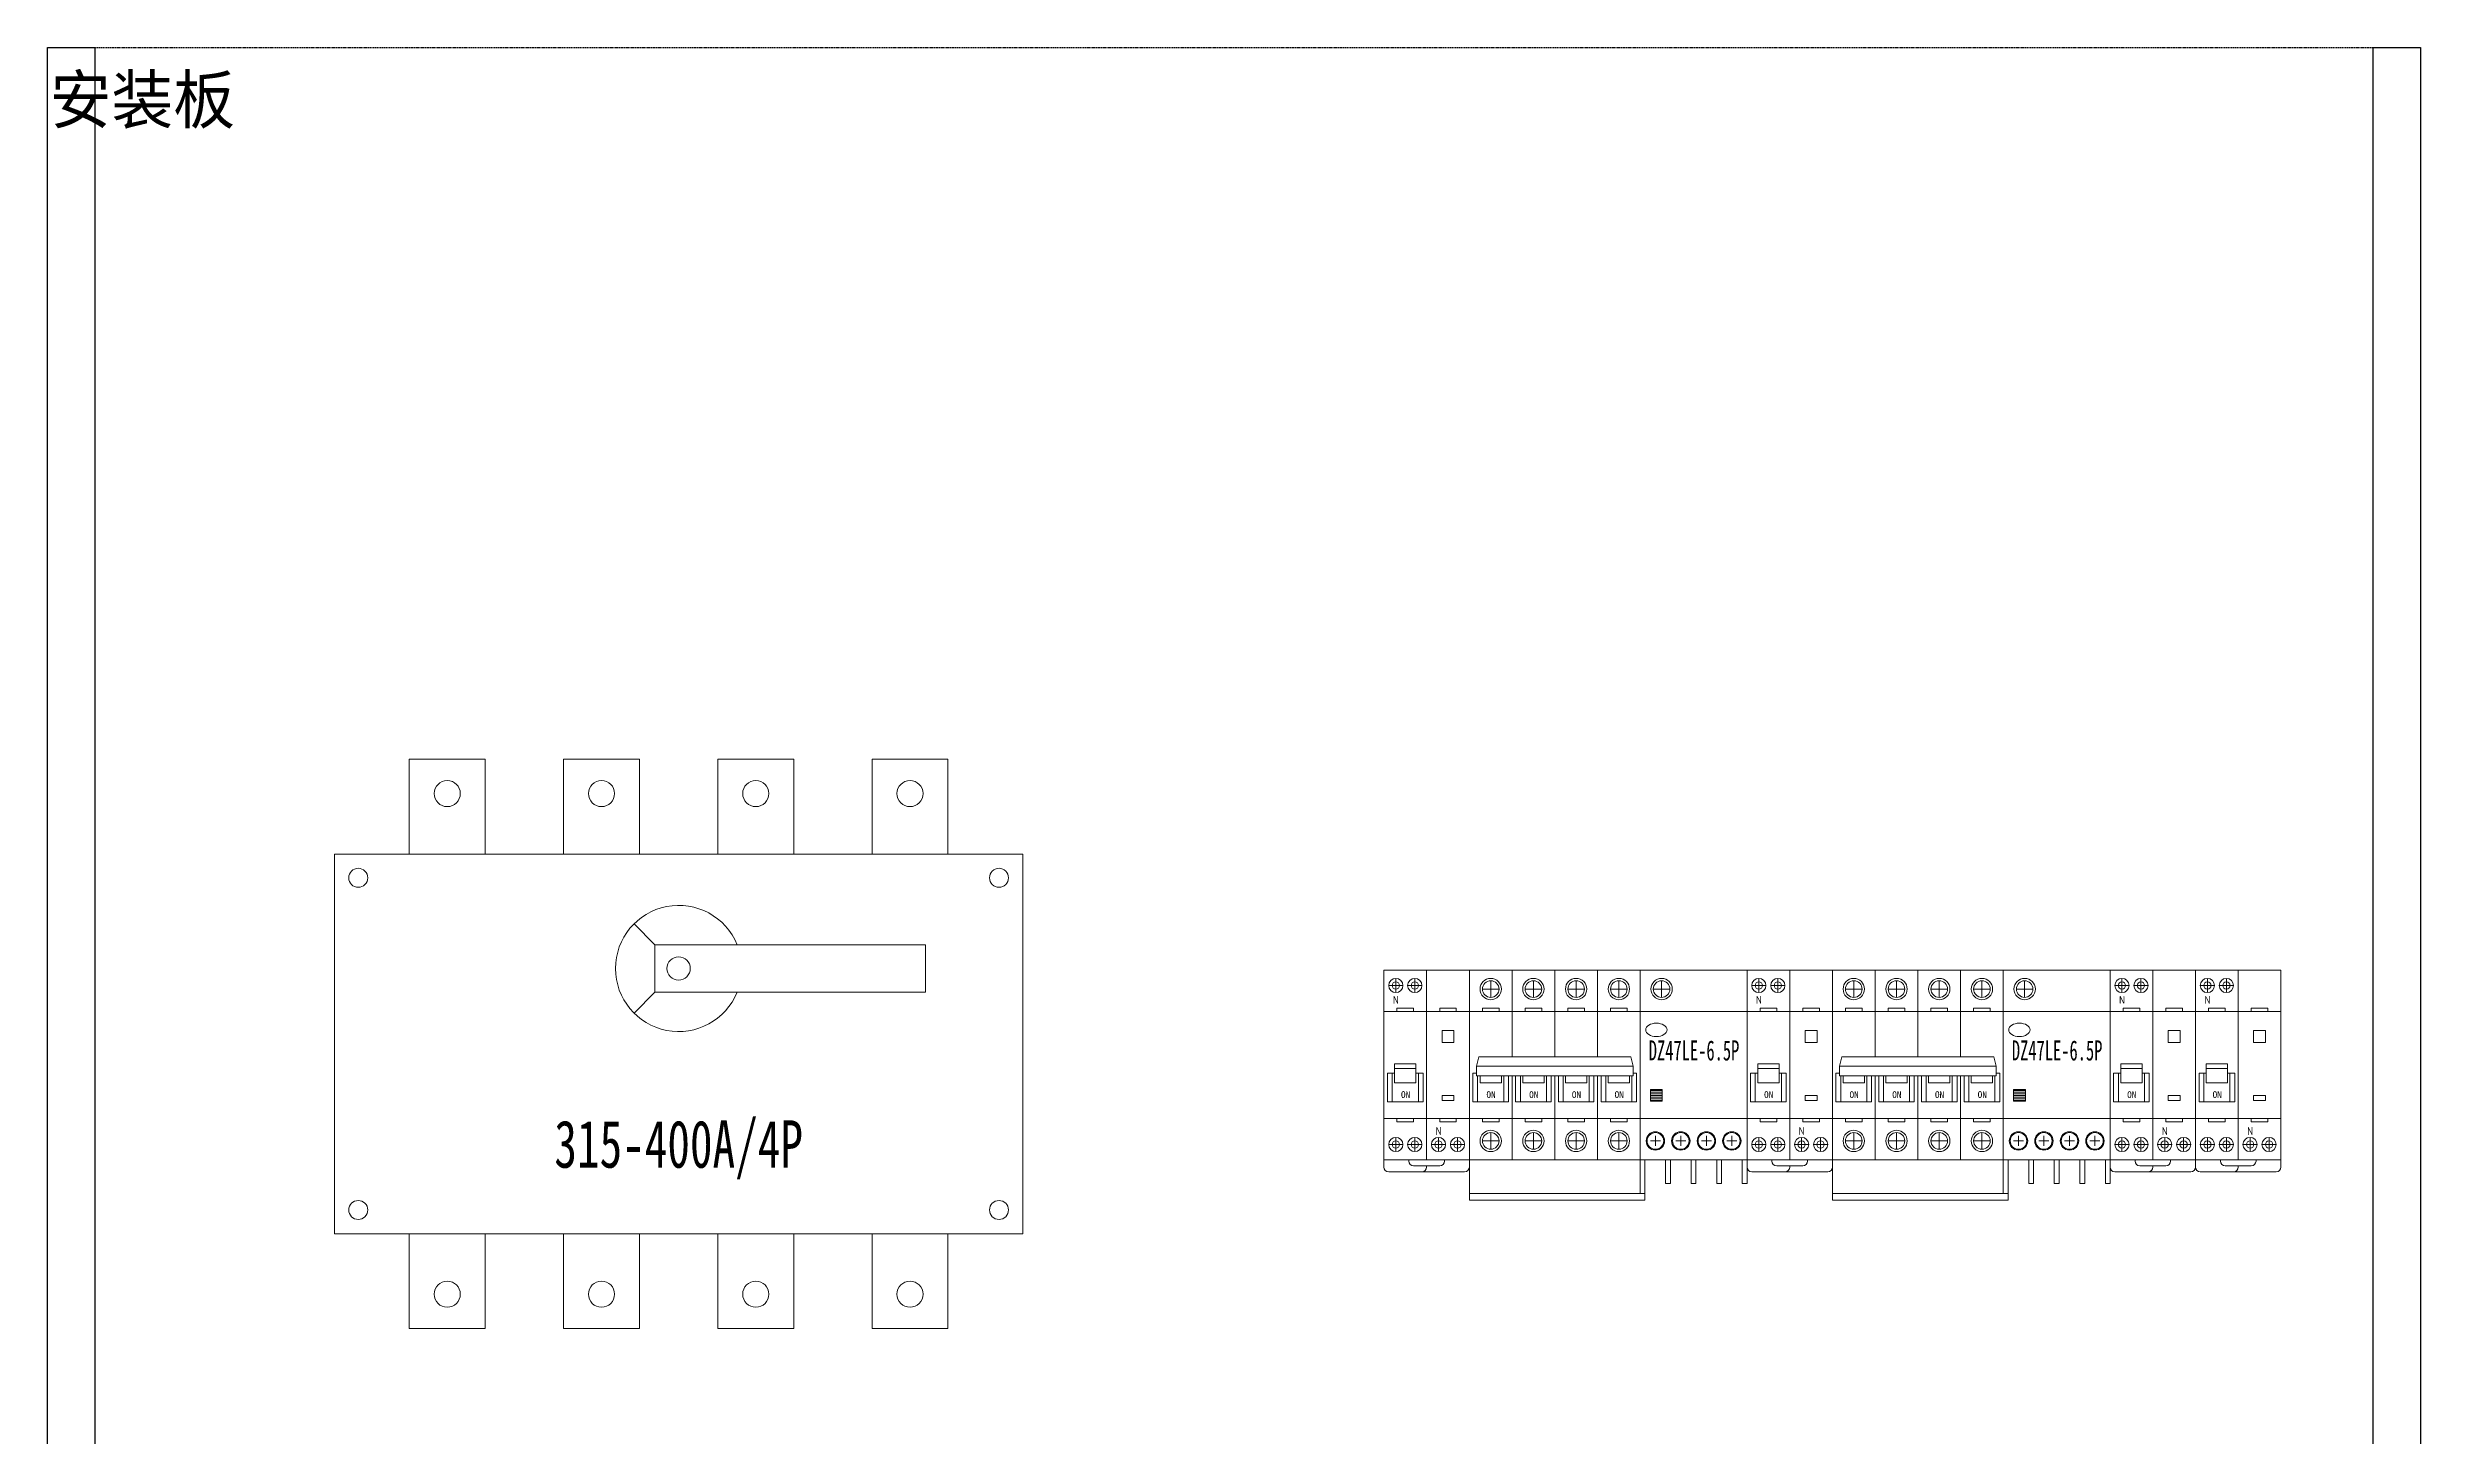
# Model space of a CAD drawing. Extents: x 325957 to 326957, y 371804 to 374004.
# Drawn here: x 325957 to 326957, y 373419 to 374004 of the extents above; entities that cross this region are included whole.
import ezdxf
from ezdxf.enums import TextEntityAlignment as Align

# ---------------------------------------------------------------- set-up
doc = ezdxf.new("R2010")
doc.units = 0
doc.header["$MEASUREMENT"] = 0
doc.linetypes.add('DASH', pattern=[0.35, 0.25, -0.1])
doc.linetypes.add('DASHED', pattern=[0.75, 0.5, -0.25])
doc.layers.add('布置图', color=30, linetype='Continuous')
doc.layers.add('细线', color=7, linetype='Continuous', lineweight=0)
doc.styles.add('-仿宋_GB2312', font='gbenor.shx', dxfattribs={"bigfont": 'gbcbig.shx'})
doc.styles.add('宋', font='', dxfattribs={"width": 0.7})
doc.styles.add('正常', font='')
doc.styles.get('宋').set_extended_font_data('SimSun')
doc.styles.get('正常').set_extended_font_data('FangSong_GB2312')

# ---------------------------------------------------------------- blocks, each defined once
blk = doc.blocks.new('Manufacturer光辉PartName隔离开关Series400ShellFrameLimitingCurrentRemarkPartTypeMinCurrent100MaxCurrent400Poles4PMinPower0MaxPower0LibType2DelFlgfalseUpdateDate')
at = {"layer": '细线', "color": 7}
for p, q in [((-10, 41.8), (-18.8, 50.6)), ((-10, 41.8), (-10, 21.8)), ((-10, 41.8), (104, 41.8)), ((104, 41.8), (104, 21.8)), ((-10, 21.8), (-18.8, 13)), ((104, 21.8), (-10, 21.8))]:
    blk.add_line(p, q, dxfattribs=at)
for points in [[(-113.5, 80), (-81.5, 80), (-81.5, 120), (-113.5, 120)], [(-48.5, 80), (-16.5, 80), (-16.5, 120), (-48.5, 120)], [(16.5, 80), (48.5, 80), (48.5, 120), (16.5, 120)], [(81.5, 80), (113.5, 80), (113.5, 120), (81.5, 120)], [(-145, -80), (145, -80), (145, 80), (-145, 80)], [(-145, 80), (145, 80), (145, -80), (-145, -80)], [(-113.5, -80), (-81.5, -80), (-81.5, -120), (-113.5, -120)], [(-48.5, -80), (-16.5, -80), (-16.5, -120), (-48.5, -120)], [(16.5, -80), (48.5, -80), (48.5, -120), (16.5, -120)], [(81.5, -80), (113.5, -80), (113.5, -120), (81.5, -120)]]:
    blk.add_lwpolyline(points, close=True, dxfattribs=at)
for centre, radius in [((-97.5, 105.5), 5.5), ((-32.5, 105.5), 5.5), ((32.5, 105.5), 5.5), ((97.5, 105.5), 5.5), ((-135, 70), 4), ((135, 70), 4), ((0, 31.8), 4.91), ((-135, -70), 4), ((135, -70), 4), ((-97.5, -105.5), 5.5), ((-32.5, -105.5), 5.5), ((32.5, -105.5), 5.5), ((97.5, -105.5), 5.5)]:
    blk.add_circle(centre, radius, dxfattribs=at)
blk.add_arc((0, 31.8), 26.6, 22.0726, 337.9274, dxfattribs=at)
at = {"layer": '细线', "color": 7, "insert": (-145, -32.2), "char_height": 20, "width": 290, "attachment_point": 1}
blk.add_mtext('\\pxqc;{\\fFangSong_GB2312|b0|i0|c134|p49;\\W0.7;315-400A/4P}', dxfattribs=at)
blk = doc.blocks.new('Manufacturer光辉PartName剩余电流动作微型断路器Series1PNShellFrameLimitingCurrentRemarkPartTypeMinCurrent1MaxCurrent32Poles1P+NMinPower0MaxPower0LibType2DelFlgfalseUpdateDate')
at = {"layer": '细线'}
for p, q in [((-16, 36), (-10, 36)), ((-13, 39), (-13, 33)), ((-8, 36), (-2, 36)), ((-5, 39), (-5, 33)), ((-13, -34), (-13, -28)), ((-5, -34), (-5, -28)), ((5, -34), (5, -28)), ((13, -34), (13, -28)), ((-16, -31), (-10, -31)), ((-8, -31), (-2, -31)), ((8, -31), (2, -31)), ((16, -31), (10, -31))]:
    blk.add_line(p, q, dxfattribs=at)
for points in [[(-18, -37.5), (0, -37.5), (0, 42.5), (-18, 42.5)], [(0, -37.5), (18, -37.5), (18, 42.5), (0, 42.5)], [(-18, -20), (0, -20), (0, 25), (-18, 25)], [(-12.5, 26.5), (-5.5, 26.5), (-5.5, 25), (-12.5, 25)], [(0, -20), (18, -20), (18, 25), (0, 25)], [(5.5, 26.5), (12.5, 26.5), (12.5, 25), (5.5, 25)], [(6.5, 12), (11.5, 12), (11.5, 17), (6.5, 17)], [(-13.5, -5), (-4.5, -5), (-4.5, 3), (-13.5, 3)], [(-13.5, 3), (-4.5, 3), (-4.5, 1), (-13.5, 1)], [(-12.5, -21.5), (-5.5, -21.5), (-5.5, -20), (-12.5, -20)], [(5.5, -21.5), (12.5, -21.5), (12.5, -20), (5.5, -20)], [(6.5, -12.4), (11.5, -12.4), (11.5, -10.4), (6.5, -10.4)]]:
    blk.add_lwpolyline(points, close=True, dxfattribs=at)
for points in [[(-13.5, -1), (-16.5, -1), (-16.5, -13), (-1.5, -13), (-1.5, -1), (-4.5, -1)], [(-13.5, -1), (-14.5, -1), (-14.5, -13), (-3.5, -13), (-3.5, -1), (-4.5, -1)]]:
    blk.add_lwpolyline(points, dxfattribs=at)
for points in [[(-18, -37.5), (18, -37.5), (18, -40.5, -0.41421), (16, -42.5), (-16, -42.5, -0.41421), (-18, -40.5)], [(-5.5, -40), (5.5, -40, 0.41421), (7.5, -38), (7.5, -37.5), (-7.5, -37.5), (-7.5, -38, 0.41421)]]:
    blk.add_lwpolyline(points, format="xyb", close=True, dxfattribs=at)
blk.add_lwpolyline([(0, -40), (0, -40.5, -0.41421), (-2, -42.5), (-16, -42.5, -0.41421), (-18, -40.5), (-18, -37.5), (0, -37.5)], format="xyb", dxfattribs=at)
for centre, radius in [((-13, 36), 3), ((-13, 36), 1.54), ((-5, 36), 3), ((-5, 36), 1.54), ((-13, -31), 3), ((-13, -31), 1.54), ((-5, -31), 3), ((-5, -31), 1.54), ((5, -31), 3), ((5, -31), 1.54), ((13, -31), 3), ((13, -31), 1.54)]:
    blk.add_circle(centre, radius, dxfattribs=at)
at = {"layer": '细线', "color": 2, "lineweight": 15}
for s, height, style, p in [('N', 3.33, '-仿宋_GB2312', (-14.2, 28.3)), ('ON', 2.85, '正常', (-10.8, -11.4)), ('N', 3.33, '-仿宋_GB2312', (3.8, -27))]:
    blk.add_text(s, height=height, dxfattribs=dict(at, style=style)).set_placement(p)
blk = doc.blocks.new('Manufacturer光辉PartName剩余电流动作微型断路器Series4PShellFrameLimitingCurrentRemarkPartTypeMinCurrent1MaxCurrent63Poles4PMinPower0MaxPower0LibType2DelFlgfalseUpdateDate')
at = {"layer": '细线'}
for p, q in [((-53, 40.5), (-46, 40.5)), ((-49.5, 44), (-49.5, 37)), ((-35, 40.5), (-28, 40.5)), ((-31.5, 44), (-31.5, 37)), ((-17, 40.5), (-10, 40.5)), ((-13.5, 44), (-13.5, 37)), ((1, 40.5), (8, 40.5)), ((4.5, 44), (4.5, 37)), ((19, 40.5), (26, 40.5)), ((22.5, 44), (22.5, 37)), ((17.8, -2.2), (22.8, -2.2)), ((17.8, -2.9), (22.8, -2.9)), ((17.8, -3.6), (22.8, -3.6)), ((17.8, -4.3), (22.8, -4.3)), ((17.8, -5), (22.8, -5)), ((17.8, -5.7), (22.8, -5.7)), ((17.8, -6.4), (22.8, -6.4)), ((-49.5, -27), (-49.5, -20)), ((-31.5, -27), (-31.5, -20)), ((-13.5, -27), (-13.5, -20)), ((4.5, -27), (4.5, -20)), ((-53, -23.5), (-46, -23.5)), ((-35, -23.5), (-28, -23.5)), ((-17, -23.5), (-10, -23.5)), ((1, -23.5), (8, -23.5)), ((17.8, -23.5), (22, -23.5)), ((19.9, -21.4), (19.9, -25.6)), ((28.5, -23.5), (32.7, -23.5)), ((30.6, -21.4), (30.6, -25.6)), ((39.3, -23.5), (43.5, -23.5)), ((41.4, -21.4), (41.4, -25.6)), ((50, -23.5), (54.2, -23.5)), ((52.1, -21.4), (52.1, -25.6))]:
    blk.add_line(p, q, dxfattribs=at)
for points in [[(-40.5, 12), (-40.5, 48.5), (-58.5, 48.5), (-58.5, -31.5), (-40.5, -31.5), (-40.5, 4)], [(-22.5, 12), (-22.5, 48.5), (-40.5, 48.5), (-40.5, 12)], [(-4.5, 12), (-4.5, 48.5), (-22.5, 48.5), (-22.5, 12)], [(-4.5, 4), (-4.5, -31.5), (13.5, -31.5), (13.5, 48.5), (-4.5, 48.5), (-4.5, 12)], [(-40.5, 12), (-40.5, 31), (-58.5, 31), (-58.5, -14), (-40.5, -14), (-40.5, 4)], [(-22.5, 12), (-22.5, 31), (-40.5, 31), (-40.5, 12)], [(-4.5, 12), (-4.5, 31), (-22.5, 31), (-22.5, 12)], [(-4.5, 4), (-4.5, -14), (13.5, -14), (13.5, 31), (-4.5, 31), (-4.5, 12)], [(-55.5, 5), (-57, 5), (-57, -7), (-42, -7), (-42, 4)], [(-55, 4), (-55, -7), (-44, -7), (-44, 4)], [(-54, 4), (-54, 1), (-45, 1), (-45, 4)], [(-40.5, 4), (-40.5, -31.5), (-22.5, -31.5), (-22.5, 4)], [(-40.5, 4), (-40.5, -14), (-22.5, -14), (-22.5, 4)], [(-39, 4), (-39, -7), (-24, -7), (-24, 4)], [(-37, 4), (-37, -7), (-26, -7), (-26, 4)], [(-36, 4), (-36, 1), (-27, 1), (-27, 4)], [(-22.5, 4), (-22.5, -31.5), (-4.5, -31.5), (-4.5, 4)], [(-22.5, 4), (-22.5, -14), (-4.5, -14), (-4.5, 4)], [(-21, 4), (-21, -7), (-6, -7), (-6, 4)], [(-19, 4), (-19, -7), (-8, -7), (-8, 4)], [(-18, 4), (-18, 1), (-9, 1), (-9, 4)], [(-3, 4), (-3, -7), (12, -7), (12, 5), (10.5, 5)], [(-1, 4), (-1, -7), (10, -7), (10, 4)], [(0, 4), (0, 1), (9, 1), (9, 4)]]:
    blk.add_lwpolyline(points, dxfattribs=at)
for points in [[(13.5, -31.5), (58.5, -31.5), (58.5, 48.5), (13.5, 48.5)], [(-53, 32.5), (-46, 32.5), (-46, 31), (-53, 31)], [(-35, 32.5), (-28, 32.5), (-28, 31), (-35, 31)], [(-17, 32.5), (-10, 32.5), (-10, 31), (-17, 31)], [(1, 32.5), (8, 32.5), (8, 31), (1, 31)], [(58.5, 31), (13.5, 31), (13.5, -14), (58.5, -14)], [(10.5, 8), (-55.5, 8), (-54.5, 12), (9.5, 12)], [(-55.5, 4), (10.5, 4), (10.5, 8), (-55.5, 8)], [(17.8, -6.8), (22.8, -6.8), (22.8, -1.8), (17.8, -1.8)], [(-53, -15.5), (-46, -15.5), (-46, -14), (-53, -14)], [(-35, -15.5), (-28, -15.5), (-28, -14), (-35, -14)], [(-17, -15.5), (-10, -15.5), (-10, -14), (-17, -14)], [(1, -15.5), (8, -15.5), (8, -14), (1, -14)], [(-58.5, -48.5), (15.5, -48.5), (15.5, -31.5), (-58.5, -31.5)], [(13.5, -31.5), (15.5, -31.5), (15.5, -45.7), (13.5, -45.7)], [(26.2, -31.5), (24.2, -31.5), (24.2, -41.5), (26.2, -41.5)], [(37, -31.5), (35, -31.5), (35, -41.5), (37, -41.5)], [(47.8, -31.5), (45.8, -31.5), (45.8, -41.5), (47.8, -41.5)], [(58.5, -31.5), (56.5, -31.5), (56.5, -41.5), (58.5, -41.5)], [(-58.5, -45.7), (15.5, -45.7), (15.5, -48.5), (-58.5, -48.5)]]:
    blk.add_lwpolyline(points, close=True, dxfattribs=at)
for centre, radius in [((-49.5, 40.5), 4.5), ((-49.5, 40.5), 3.5), ((-31.5, 40.5), 4.5), ((-31.5, 40.5), 3.5), ((-13.5, 40.5), 4.5), ((-13.5, 40.5), 3.5), ((4.5, 40.5), 4.5), ((4.5, 40.5), 3.5), ((22.5, 40.5), 4.5), ((22.5, 40.5), 3.5), ((-49.5, -23.5), 4.5), ((-49.5, -23.5), 3.5), ((-31.5, -23.5), 4.5), ((-31.5, -23.5), 3.5), ((-13.5, -23.5), 4.5), ((-13.5, -23.5), 3.5), ((4.5, -23.5), 4.5), ((4.5, -23.5), 3.5), ((19.9, -23.5), 3.88), ((30.6, -23.5), 3.88), ((41.4, -23.5), 3.88), ((52.1, -23.5), 3.88), ((19.9, -23.5), 3.49), ((30.6, -23.5), 3.49), ((41.4, -23.5), 3.49), ((52.1, -23.5), 3.49)]:
    blk.add_circle(centre, radius, dxfattribs=at)
blk.add_ellipse((20.3, 23.3), major_axis=(-4.5, 0), ratio=0.62993, dxfattribs=at)
at = {"layer": '细线', "color": 4, "linetype": 'DASH', "ltscale": 0.1, "style": '宋', "width": 0.6}
blk.add_text('DZ47LE-6.5P', height=8.5, dxfattribs=at).set_placement((17.1, 10.4))
at = {"layer": '细线', "color": 2, "lineweight": 15, "style": '正常'}
for p in [(-51.3, -5.4), (-33.3, -5.4), (-15.3, -5.4), (2.7, -5.4)]:
    blk.add_text('ON', height=2.85, dxfattribs=at).set_placement(p)

msp = doc.modelspace()

# ---------------------------------------------------------------- linework, layer by layer
at = {"color": 2}
for points in [[(325956.5, 374004.4), (325976.5, 374004.4), (325976.5, 371804.4), (325956.5, 371804.4)], [(326936.5, 374004.4), (326956.5, 374004.4), (326956.5, 371804.4), (326936.5, 371804.4)]]:
    msp.add_lwpolyline(points, close=True, dxfattribs=at)
at = {"layer": '布置图', "linetype": 'DASHED'}
msp.add_lwpolyline([(325956.5, 374004.4), (326956.5, 374004.4), (326956.5, 371804.4), (325956.5, 371804.4)], close=True, dxfattribs=at)

# ---------------------------------------------------------------- block references
for name, p in [('Manufacturer光辉PartName隔离开关Series400ShellFrameLimitingCurrentRemarkPartTypeMinCurrent100MaxCurrent400Poles4PMinPower0MaxPower0LibType2DelFlgfalseUpdateDate', (326222.5, 373584.4)), ('Manufacturer光辉PartName剩余电流动作微型断路器Series1PNShellFrameLimitingCurrentRemarkPartTypeMinCurrent1MaxCurrent32Poles1P+NMinPower0MaxPower0LibType2DelFlgfalseUpdateDate', (326537.7, 373573)), ('Manufacturer光辉PartName剩余电流动作微型断路器Series4PShellFrameLimitingCurrentRemarkPartTypeMinCurrent1MaxCurrent63Poles4PMinPower0MaxPower0LibType2DelFlgfalseUpdateDate', (326614.2, 373567)), ('Manufacturer光辉PartName剩余电流动作微型断路器Series1PNShellFrameLimitingCurrentRemarkPartTypeMinCurrent1MaxCurrent32Poles1P+NMinPower0MaxPower0LibType2DelFlgfalseUpdateDate', (326690.7, 373573)), ('Manufacturer光辉PartName剩余电流动作微型断路器Series4PShellFrameLimitingCurrentRemarkPartTypeMinCurrent1MaxCurrent63Poles4PMinPower0MaxPower0LibType2DelFlgfalseUpdateDate', (326767.2, 373567)), ('Manufacturer光辉PartName剩余电流动作微型断路器Series1PNShellFrameLimitingCurrentRemarkPartTypeMinCurrent1MaxCurrent32Poles1P+NMinPower0MaxPower0LibType2DelFlgfalseUpdateDate', (326843.7, 373573)), ('Manufacturer光辉PartName剩余电流动作微型断路器Series1PNShellFrameLimitingCurrentRemarkPartTypeMinCurrent1MaxCurrent32Poles1P+NMinPower0MaxPower0LibType2DelFlgfalseUpdateDate', (326879.7, 373573))]:
    msp.add_blockref(name, p)

# ---------------------------------------------------------------- texts
at = {"color": 0}
msp.add_text('安装板', height=20, dxfattribs=at).set_placement((325957.5, 373982.4), align=Align.MIDDLE_LEFT)

doc.saveas('drawing.dxf')
